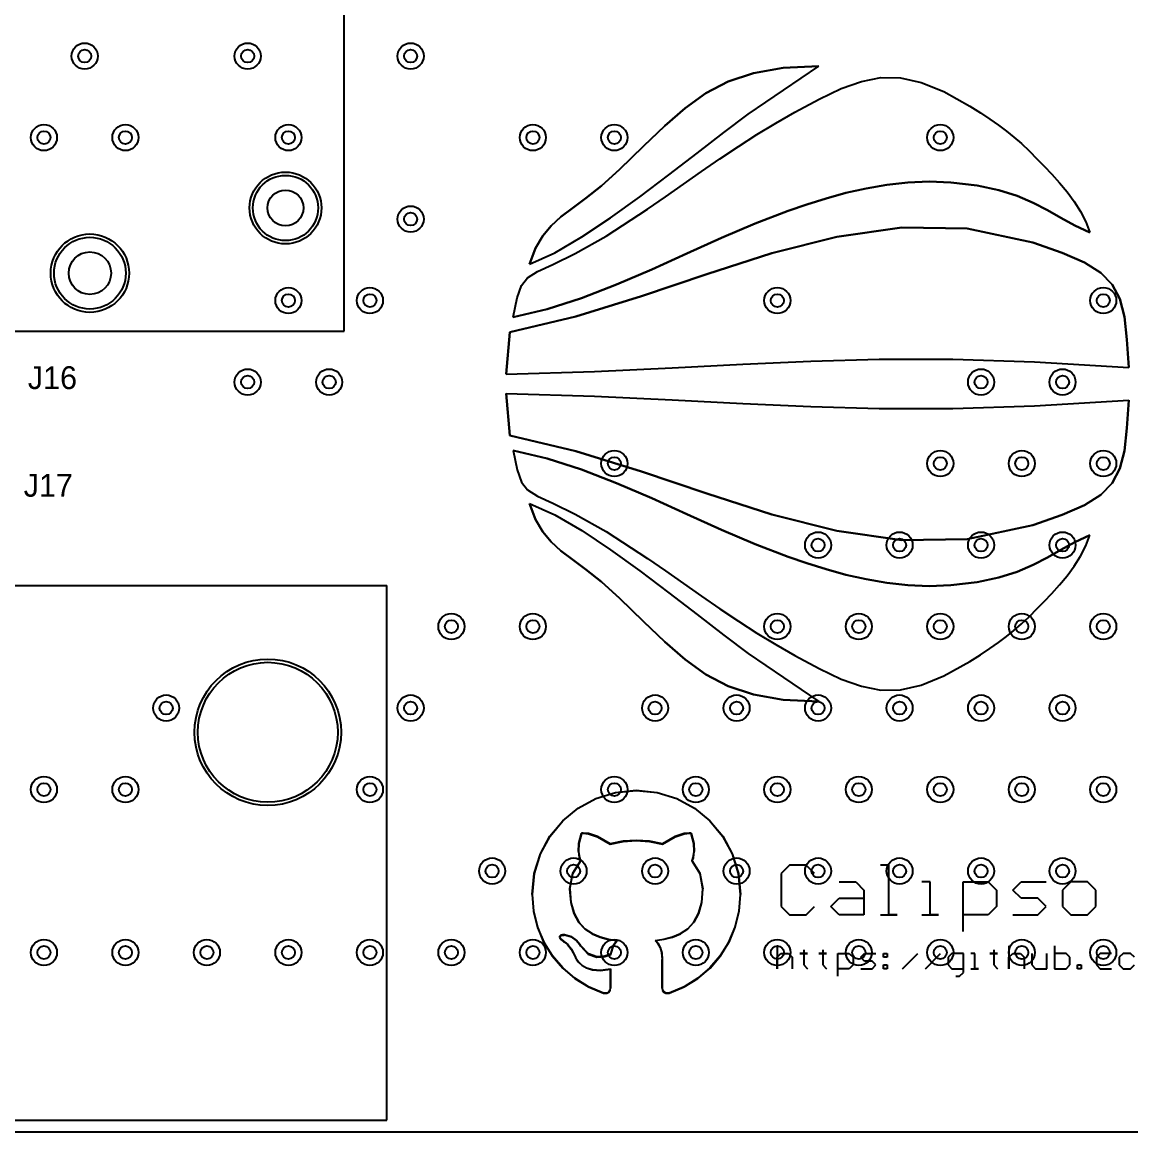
# Model space of a CAD drawing. Header units: millimetres. Extents: x 52 to 245, y 27 to 183.
# Drawn here: x 166.83 to 200.84, y 27 to 61.04 of the extents above; entities that cross this region are included whole.
import ezdxf

# ---------------------------------------------------------------- set-up
doc = ezdxf.new("R2010")
doc.units = ezdxf.units.MM
for name, color, linetype in [('BottomSolder', 6, 'Continuous'), ('Mechanical15', 56, 'Continuous'), ('MultiLayer', 9, 'Continuous'), ('PadHoleLayer', 156, 'Continuous'), ('TopOverlay', 2, 'Continuous'), ('TopSolder', 216, 'Continuous'), ('ViaHoleLayer', 16, 'Continuous')]:
    doc.layers.add(name, color=color, linetype=linetype)

msp = doc.modelspace()

# ---------------------------------------------------------------- linework, layer by layer
at = {"layer": 'BottomSolder'}
for centre, radius in [((174.91, 55.34), 1.102), ((168.91, 53.34), 1.202), ((174.368, 39.257), 2.247)]:
    msp.add_circle(centre, radius, dxfattribs=at)
at = {"layer": 'Mechanical15'}
msp.add_line((52.5, 27), (244.983, 27), dxfattribs=at)
at = {"layer": 'MultiLayer'}
for centre, radius in [((168.75, 60), 0.4), ((173.75, 60), 0.4), ((178.75, 60), 0.4), ((167.5, 57.5), 0.4), ((170, 57.5), 0.4), ((175, 57.5), 0.4), ((182.5, 57.5), 0.4), ((185, 57.5), 0.4), ((195, 57.5), 0.4), ((174.91, 55.34), 1), ((178.75, 55), 0.4), ((168.91, 53.34), 1.1), ((175, 52.5), 0.4), ((177.5, 52.5), 0.4), ((190, 52.5), 0.4), ((200, 52.5), 0.4), ((173.75, 50), 0.4), ((176.25, 50), 0.4), ((196.25, 50), 0.4), ((198.75, 50), 0.4), ((185, 47.5), 0.4), ((195, 47.5), 0.4), ((197.5, 47.5), 0.4), ((200, 47.5), 0.4), ((191.25, 45), 0.4), ((193.75, 45), 0.4), ((196.25, 45), 0.4), ((198.75, 45), 0.4), ((180, 42.5), 0.4), ((182.5, 42.5), 0.4), ((190, 42.5), 0.4), ((192.5, 42.5), 0.4), ((195, 42.5), 0.4), ((197.5, 42.5), 0.4), ((200, 42.5), 0.4), ((174.368, 39.257), 2.145), ((171.25, 40), 0.4), ((178.75, 40), 0.4), ((186.25, 40), 0.4), ((188.75, 40), 0.4), ((191.25, 40), 0.4), ((193.75, 40), 0.4), ((196.25, 40), 0.4), ((198.75, 40), 0.4), ((167.5, 37.5), 0.4), ((170, 37.5), 0.4), ((177.5, 37.5), 0.4), ((185, 37.5), 0.4), ((187.5, 37.5), 0.4), ((190, 37.5), 0.4), ((192.5, 37.5), 0.4), ((195, 37.5), 0.4), ((197.5, 37.5), 0.4), ((200, 37.5), 0.4), ((181.25, 35), 0.4), ((183.75, 35), 0.4), ((186.25, 35), 0.4), ((188.75, 35), 0.4), ((191.25, 35), 0.4), ((193.75, 35), 0.4), ((196.25, 35), 0.4), ((198.75, 35), 0.4), ((167.5, 32.5), 0.4), ((170, 32.5), 0.4), ((172.5, 32.5), 0.4), ((175, 32.5), 0.4), ((177.5, 32.5), 0.4), ((180, 32.5), 0.4), ((182.5, 32.5), 0.4), ((185, 32.5), 0.4), ((187.5, 32.5), 0.4), ((190, 32.5), 0.4), ((192.5, 32.5), 0.4), ((195, 32.5), 0.4), ((197.5, 32.5), 0.4), ((200, 32.5), 0.4)]:
    msp.add_circle(centre, radius, dxfattribs=at)
at = {"layer": 'PadHoleLayer'}
for centre, radius in [((174.91, 55.34), 0.55), ((168.91, 53.34), 0.65), ((174.368, 39.257), 2.145)]:
    msp.add_circle(centre, radius, dxfattribs=at)
at = {"layer": 'TopOverlay'}
for p, q in [((176.71, 51.562), (176.71, 68.961)), ((189.101, 58.215), (191.272, 59.695)), ((189.101, 58.215), (191.272, 59.695)), ((189.265, 59.48), (190.179, 59.64)), ((190.179, 59.64), (189.265, 59.48)), ((190.179, 59.64), (191.272, 59.695)), ((191.272, 59.695), (190.179, 59.64)), ((188.489, 59.219), (189.265, 59.48)), ((189.265, 59.48), (188.489, 59.219)), ((192.577, 59.224), (193.174, 59.34)), ((192.577, 59.224), (193.174, 59.34)), ((193.174, 59.34), (193.776, 59.334)), ((193.174, 59.34), (193.776, 59.334)), ((193.776, 59.334), (194.413, 59.194)), ((193.776, 59.334), (194.413, 59.194)), ((187.806, 58.86), (188.489, 59.219)), ((188.489, 59.219), (187.806, 58.86)), ((191.288, 58.681), (191.958, 59.001)), ((191.288, 58.681), (191.958, 59.001)), ((191.958, 59.001), (192.577, 59.224)), ((191.958, 59.001), (192.577, 59.224)), ((194.413, 59.194), (195.113, 58.908)), ((194.413, 59.194), (195.113, 58.908)), ((195.113, 58.908), (195.905, 58.463)), ((195.113, 58.908), (195.905, 58.463)), ((187.174, 58.406), (187.806, 58.86)), ((187.806, 58.86), (187.174, 58.406)), ((190.538, 58.278), (191.288, 58.681)), ((190.538, 58.278), (191.288, 58.681)), ((186.551, 57.862), (187.174, 58.406)), ((187.174, 58.406), (186.551, 57.862)), ((188.357, 57.657), (189.101, 58.215)), ((188.357, 57.657), (189.101, 58.215)), ((189.952, 57.943), (190.538, 58.278)), ((189.952, 57.943), (190.538, 58.278)), ((195.905, 58.463), (196.233, 58.256)), ((195.905, 58.463), (196.233, 58.256)), ((196.233, 58.256), (196.523, 58.065)), ((196.233, 58.256), (196.523, 58.065)), ((189.374, 57.59), (189.952, 57.943)), ((189.374, 57.59), (189.952, 57.943)), ((196.523, 58.065), (196.785, 57.882)), ((196.523, 58.065), (196.785, 57.882)), ((196.785, 57.882), (197.027, 57.701)), ((196.785, 57.882), (197.027, 57.701)), ((185.893, 57.232), (186.551, 57.862)), ((186.551, 57.862), (185.893, 57.232)), ((187.54, 57.026), (188.357, 57.657)), ((187.54, 57.026), (188.357, 57.657)), ((188.804, 57.223), (189.374, 57.59)), ((188.804, 57.223), (189.374, 57.59)), ((197.027, 57.701), (197.258, 57.513)), ((197.027, 57.701), (197.258, 57.513)), ((185.158, 56.518), (185.893, 57.232)), ((185.893, 57.232), (185.158, 56.518)), ((188.239, 56.845), (188.804, 57.223)), ((188.239, 56.845), (188.804, 57.223)), ((197.258, 57.513), (197.487, 57.313)), ((197.258, 57.513), (197.487, 57.313)), ((197.487, 57.313), (197.722, 57.091)), ((197.487, 57.313), (197.722, 57.091)), ((186.674, 56.356), (187.54, 57.026)), ((186.674, 56.356), (187.54, 57.026)), ((187.678, 56.461), (188.239, 56.845)), ((187.678, 56.461), (188.239, 56.845)), ((197.722, 57.091), (197.973, 56.841)), ((197.722, 57.091), (197.973, 56.841)), ((184.607, 56.023), (185.158, 56.518)), ((185.158, 56.518), (184.607, 56.023)), ((197.973, 56.841), (198.189, 56.62)), ((197.973, 56.841), (198.189, 56.62)), ((198.189, 56.62), (198.42, 56.378)), ((198.189, 56.62), (198.42, 56.378)), ((185.781, 55.68), (186.674, 56.356)), ((185.781, 55.68), (186.674, 56.356)), ((187.122, 56.073), (187.678, 56.461)), ((187.122, 56.073), (187.678, 56.461)), ((198.42, 56.378), (198.656, 56.115)), ((198.42, 56.378), (198.656, 56.115)), ((184.128, 55.642), (184.607, 56.023)), ((184.607, 56.023), (184.128, 55.642)), ((186.567, 55.685), (187.122, 56.073)), ((186.567, 55.685), (187.122, 56.073)), ((192.102, 55.8), (192.722, 55.94)), ((192.722, 55.94), (192.102, 55.8)), ((192.722, 55.94), (193.355, 56.049)), ((193.355, 56.049), (192.722, 55.94)), ((193.355, 56.049), (194, 56.121)), ((194, 56.121), (193.355, 56.049)), ((194, 56.121), (194.657, 56.148)), ((194.657, 56.148), (194, 56.121)), ((194.657, 56.148), (195.323, 56.126)), ((195.323, 56.126), (194.657, 56.148)), ((195.323, 56.126), (196.127, 56.032)), ((196.127, 56.032), (195.323, 56.126)), ((196.127, 56.032), (196.797, 55.89)), ((196.797, 55.89), (196.127, 56.032)), ((196.797, 55.89), (197.36, 55.71)), ((197.36, 55.71), (196.797, 55.89)), ((198.656, 56.115), (198.888, 55.835)), ((198.656, 56.115), (198.888, 55.835)), ((198.888, 55.835), (199.107, 55.54)), ((198.888, 55.835), (199.107, 55.54)), ((183.715, 55.335), (184.128, 55.642)), ((184.128, 55.642), (183.715, 55.335)), ((184.884, 55.033), (185.781, 55.68)), ((184.884, 55.033), (185.781, 55.68)), ((186.014, 55.301), (186.567, 55.685)), ((186.014, 55.301), (186.567, 55.685)), ((190.905, 55.451), (191.496, 55.634)), ((191.496, 55.634), (190.905, 55.451)), ((191.496, 55.634), (192.102, 55.8)), ((192.102, 55.8), (191.496, 55.634)), ((197.36, 55.71), (197.847, 55.501)), ((197.847, 55.501), (197.36, 55.71)), ((197.847, 55.501), (198.284, 55.273)), ((198.284, 55.273), (197.847, 55.501)), ((199.107, 55.54), (199.302, 55.232)), ((199.107, 55.54), (199.302, 55.232)), ((183.361, 55.066), (183.715, 55.335)), ((183.715, 55.335), (183.361, 55.066)), ((184.746, 54.478), (186.014, 55.301)), ((184.746, 54.478), (186.014, 55.301)), ((189.324, 54.868), (190.33, 55.255)), ((190.33, 55.255), (189.324, 54.868)), ((190.33, 55.255), (190.905, 55.451)), ((190.905, 55.451), (190.33, 55.255)), ((198.284, 55.273), (198.7, 55.038)), ((198.7, 55.038), (198.284, 55.273)), ((199.302, 55.232), (199.465, 54.913)), ((199.302, 55.232), (199.465, 54.913)), ((183.059, 54.797), (183.361, 55.066)), ((183.361, 55.066), (183.059, 54.797)), ((184.006, 54.45), (184.884, 55.033)), ((184.006, 54.45), (184.884, 55.033)), ((188.286, 54.422), (189.324, 54.868)), ((189.324, 54.868), (188.286, 54.422)), ((198.7, 55.038), (199.124, 54.806)), ((199.124, 54.806), (198.7, 55.038)), ((199.124, 54.806), (199.585, 54.585)), ((199.585, 54.585), (199.124, 54.806)), ((199.465, 54.913), (199.585, 54.585)), ((199.465, 54.913), (199.585, 54.585)), ((182.584, 54.108), (182.802, 54.49)), ((182.802, 54.49), (182.584, 54.108)), ((182.802, 54.49), (183.059, 54.797)), ((183.059, 54.797), (182.802, 54.49)), ((183.795, 53.941), (184.746, 54.478)), ((183.795, 53.941), (184.746, 54.478)), ((191.822, 54.455), (193.818, 54.738)), ((193.818, 54.738), (191.822, 54.455)), ((193.818, 54.738), (195.821, 54.709)), ((195.821, 54.709), (193.818, 54.738)), ((195.821, 54.709), (197.835, 54.278)), ((197.835, 54.278), (195.821, 54.709)), ((183.17, 53.965), (184.006, 54.45)), ((183.17, 53.965), (184.006, 54.45)), ((187.224, 53.943), (188.286, 54.422)), ((188.286, 54.422), (187.224, 53.943)), ((189.828, 53.95), (191.822, 54.455)), ((191.822, 54.455), (189.828, 53.95)), ((197.835, 54.278), (198.734, 53.963)), ((198.734, 53.963), (197.835, 54.278)), ((182.398, 53.612), (182.584, 54.108)), ((182.584, 54.108), (182.398, 53.612)), ((182.398, 53.612), (183.17, 53.965)), ((182.398, 53.612), (183.17, 53.965)), ((183.111, 53.606), (183.795, 53.941)), ((183.111, 53.606), (183.795, 53.941)), ((186.148, 53.457), (187.224, 53.943)), ((187.224, 53.943), (186.148, 53.457)), ((187.833, 53.314), (189.828, 53.95)), ((189.828, 53.95), (187.833, 53.314)), ((198.734, 53.963), (199.42, 53.664)), ((199.42, 53.664), (198.734, 53.963)), ((182.643, 53.387), (183.111, 53.606)), ((182.643, 53.387), (183.111, 53.606)), ((185.068, 52.992), (186.148, 53.457)), ((186.148, 53.457), (185.068, 52.992)), ((199.42, 53.664), (199.923, 53.35)), ((199.923, 53.35), (199.42, 53.664)), ((182.147, 52.963), (182.338, 53.201)), ((182.147, 52.963), (182.338, 53.201)), ((182.338, 53.201), (182.643, 53.387)), ((182.338, 53.201), (182.643, 53.387)), ((185.831, 52.638), (187.833, 53.314)), ((187.833, 53.314), (185.831, 52.638)), ((199.923, 53.35), (200.275, 52.988)), ((200.275, 52.988), (199.923, 53.35)), ((182.017, 52.588), (182.147, 52.963)), ((182.017, 52.588), (182.147, 52.963)), ((183.994, 52.575), (185.068, 52.992)), ((185.068, 52.992), (183.994, 52.575)), ((200.275, 52.988), (200.505, 52.548)), ((200.505, 52.548), (200.275, 52.988)), ((181.898, 51.991), (182.017, 52.588)), ((181.898, 51.991), (182.017, 52.588)), ((182.934, 52.232), (183.994, 52.575)), ((183.994, 52.575), (182.934, 52.232)), ((183.819, 52.011), (185.831, 52.638)), ((185.831, 52.638), (183.819, 52.011)), ((200.505, 52.548), (200.646, 51.998)), ((200.646, 51.998), (200.505, 52.548)), ((181.898, 51.991), (182.934, 52.232)), ((182.934, 52.232), (181.898, 51.991)), ((181.792, 51.526), (183.819, 52.011)), ((183.819, 52.011), (181.792, 51.526)), ((200.646, 51.998), (200.727, 51.307)), ((200.727, 51.307), (200.646, 51.998)), ((161.11, 51.562), (176.71, 51.562)), ((181.679, 50.241), (181.792, 51.526)), ((181.792, 51.526), (181.679, 50.241)), ((200.727, 51.307), (200.781, 50.442)), ((200.781, 50.442), (200.727, 51.307)), ((184.388, 50.325), (186.77, 50.434)), ((184.388, 50.325), (186.77, 50.434)), ((186.77, 50.434), (188.943, 50.547)), ((186.77, 50.434), (188.943, 50.547)), ((188.943, 50.547), (191.023, 50.644)), ((188.943, 50.547), (191.023, 50.644)), ((191.023, 50.644), (193.129, 50.702)), ((191.023, 50.644), (193.129, 50.702)), ((193.129, 50.702), (195.379, 50.703)), ((193.129, 50.702), (195.379, 50.703)), ((195.379, 50.703), (197.891, 50.623)), ((195.379, 50.703), (197.891, 50.623)), ((197.891, 50.623), (200.781, 50.442)), ((197.891, 50.623), (200.781, 50.442)), ((181.679, 50.241), (184.388, 50.325)), ((181.679, 50.241), (184.388, 50.325)), ((181.679, 49.65), (181.792, 48.365)), ((181.679, 49.65), (184.388, 49.566)), ((181.792, 48.365), (181.679, 49.65)), ((181.679, 49.65), (184.388, 49.566)), ((184.388, 49.566), (186.77, 49.457)), ((184.388, 49.566), (186.77, 49.457)), ((186.77, 49.457), (188.943, 49.344)), ((186.77, 49.457), (188.943, 49.344)), ((197.891, 49.268), (200.781, 49.449)), ((197.891, 49.268), (200.781, 49.449)), ((200.727, 48.584), (200.781, 49.449)), ((200.781, 49.449), (200.727, 48.584)), ((188.943, 49.344), (191.023, 49.247)), ((188.943, 49.344), (191.023, 49.247)), ((191.023, 49.247), (193.129, 49.189)), ((191.023, 49.247), (193.129, 49.189)), ((193.129, 49.189), (195.379, 49.189)), ((193.129, 49.189), (195.379, 49.189)), ((195.379, 49.189), (197.891, 49.268)), ((195.379, 49.189), (197.891, 49.268)), ((181.792, 48.365), (183.819, 47.88)), ((183.819, 47.88), (181.792, 48.365)), ((200.646, 47.893), (200.727, 48.584)), ((200.727, 48.584), (200.646, 47.893)), ((181.898, 47.9), (182.934, 47.659)), ((181.898, 47.9), (182.017, 47.303)), ((182.934, 47.659), (181.898, 47.9)), ((181.898, 47.9), (182.017, 47.303)), ((182.934, 47.659), (183.994, 47.316)), ((183.994, 47.316), (182.934, 47.659)), ((183.819, 47.88), (185.831, 47.253)), ((185.831, 47.253), (183.819, 47.88)), ((200.505, 47.343), (200.646, 47.893)), ((200.646, 47.893), (200.505, 47.343)), ((183.994, 47.316), (185.068, 46.899)), ((185.068, 46.899), (183.994, 47.316)), ((200.275, 46.903), (200.505, 47.343)), ((200.505, 47.343), (200.275, 46.903)), ((182.017, 47.303), (182.147, 46.928)), ((182.017, 47.303), (182.147, 46.928)), ((185.831, 47.253), (187.833, 46.577)), ((187.833, 46.577), (185.831, 47.253)), ((182.147, 46.928), (182.338, 46.69)), ((182.147, 46.928), (182.338, 46.69)), ((182.338, 46.69), (182.643, 46.504)), ((182.338, 46.69), (182.643, 46.504)), ((185.068, 46.899), (186.148, 46.434)), ((186.148, 46.434), (185.068, 46.899)), ((199.923, 46.542), (200.275, 46.903)), ((200.275, 46.903), (199.923, 46.542)), ((182.643, 46.504), (183.111, 46.285)), ((182.643, 46.504), (183.111, 46.285)), ((186.148, 46.434), (187.224, 45.948)), ((187.224, 45.948), (186.148, 46.434)), ((187.833, 46.577), (189.828, 45.941)), ((189.828, 45.941), (187.833, 46.577)), ((199.42, 46.227), (199.923, 46.542)), ((199.923, 46.542), (199.42, 46.227)), ((182.398, 46.279), (182.584, 45.783)), ((182.398, 46.279), (183.17, 45.926)), ((182.584, 45.783), (182.398, 46.279)), ((182.398, 46.279), (183.17, 45.926)), ((183.111, 46.285), (183.795, 45.95)), ((183.111, 46.285), (183.795, 45.95)), ((198.734, 45.928), (199.42, 46.227)), ((199.42, 46.227), (198.734, 45.928)), ((182.584, 45.783), (182.802, 45.401)), ((182.802, 45.401), (182.584, 45.783)), ((183.17, 45.926), (184.006, 45.441)), ((183.17, 45.926), (184.006, 45.441)), ((183.795, 45.95), (184.746, 45.413)), ((183.795, 45.95), (184.746, 45.413)), ((187.224, 45.948), (188.286, 45.469)), ((188.286, 45.469), (187.224, 45.948)), ((189.828, 45.941), (191.822, 45.436)), ((191.822, 45.436), (189.828, 45.941)), ((195.821, 45.182), (197.835, 45.613)), ((197.835, 45.613), (195.821, 45.182)), ((197.835, 45.613), (198.734, 45.928)), ((198.734, 45.928), (197.835, 45.613)), ((182.802, 45.401), (183.059, 45.094)), ((183.059, 45.094), (182.802, 45.401)), ((184.006, 45.441), (184.884, 44.858)), ((184.006, 45.441), (184.884, 44.858)), ((184.746, 45.413), (186.014, 44.59)), ((184.746, 45.413), (186.014, 44.59)), ((188.286, 45.469), (189.324, 45.023)), ((189.324, 45.023), (188.286, 45.469)), ((191.822, 45.436), (193.818, 45.153)), ((193.818, 45.153), (191.822, 45.436)), ((199.124, 45.086), (199.585, 45.306)), ((199.585, 45.306), (199.124, 45.086)), ((199.465, 44.978), (199.585, 45.306)), ((199.465, 44.978), (199.585, 45.306)), ((183.059, 45.094), (183.361, 44.825)), ((183.361, 44.825), (183.059, 45.094)), ((189.324, 45.023), (190.33, 44.636)), ((190.33, 44.636), (189.324, 45.023)), ((193.818, 45.153), (195.821, 45.182)), ((195.821, 45.182), (193.818, 45.153)), ((198.7, 44.853), (199.124, 45.086)), ((199.124, 45.086), (198.7, 44.853)), ((199.302, 44.659), (199.465, 44.978)), ((199.302, 44.659), (199.465, 44.978)), ((183.361, 44.825), (183.715, 44.556)), ((183.715, 44.556), (183.361, 44.825)), ((184.884, 44.858), (185.781, 44.211)), ((184.884, 44.858), (185.781, 44.211)), ((190.33, 44.636), (190.905, 44.44)), ((190.905, 44.44), (190.33, 44.636)), ((197.847, 44.39), (198.284, 44.618)), ((198.284, 44.618), (197.847, 44.39)), ((198.284, 44.618), (198.7, 44.853)), ((198.7, 44.853), (198.284, 44.618)), ((199.107, 44.351), (199.302, 44.659)), ((199.107, 44.351), (199.302, 44.659)), ((183.715, 44.556), (184.128, 44.249)), ((184.128, 44.249), (183.715, 44.556)), ((186.014, 44.59), (186.567, 44.206)), ((186.014, 44.59), (186.567, 44.206)), ((190.905, 44.44), (191.496, 44.257)), ((191.496, 44.257), (190.905, 44.44)), ((191.496, 44.257), (192.102, 44.091)), ((192.102, 44.091), (191.496, 44.257)), ((197.36, 44.181), (197.847, 44.39)), ((197.847, 44.39), (197.36, 44.181)), ((198.888, 44.056), (199.107, 44.351)), ((198.888, 44.056), (199.107, 44.351)), ((184.128, 44.249), (184.607, 43.868)), ((184.607, 43.868), (184.128, 44.249)), ((185.781, 44.211), (186.674, 43.535)), ((185.781, 44.211), (186.674, 43.535)), ((186.567, 44.206), (187.122, 43.818)), ((186.567, 44.206), (187.122, 43.818)), ((192.102, 44.091), (192.722, 43.951)), ((192.722, 43.951), (192.102, 44.091)), ((192.722, 43.951), (193.355, 43.842)), ((193.355, 43.842), (192.722, 43.951)), ((196.127, 43.859), (196.797, 44.001)), ((196.797, 44.001), (196.127, 43.859)), ((196.797, 44.001), (197.36, 44.181)), ((197.36, 44.181), (196.797, 44.001)), ((198.656, 43.776), (198.888, 44.056)), ((198.656, 43.776), (198.888, 44.056)), ((95.818, 43.757), (174.368, 43.757)), ((174.368, 43.757), (178.018, 43.757)), ((178.018, 39.257), (178.018, 43.757)), ((184.607, 43.868), (185.158, 43.373)), ((185.158, 43.373), (184.607, 43.868)), ((187.122, 43.818), (187.678, 43.43)), ((187.122, 43.818), (187.678, 43.43)), ((193.355, 43.842), (194, 43.77)), ((194, 43.77), (193.355, 43.842)), ((194, 43.77), (194.657, 43.743)), ((194.657, 43.743), (194, 43.77)), ((194.657, 43.743), (195.323, 43.765)), ((195.323, 43.765), (194.657, 43.743)), ((195.323, 43.765), (196.127, 43.859)), ((196.127, 43.859), (195.323, 43.765)), ((198.42, 43.513), (198.656, 43.776)), ((198.42, 43.513), (198.656, 43.776)), ((185.158, 43.373), (185.893, 42.659)), ((185.893, 42.659), (185.158, 43.373)), ((186.674, 43.535), (187.54, 42.865)), ((186.674, 43.535), (187.54, 42.865)), ((187.678, 43.43), (188.239, 43.046)), ((187.678, 43.43), (188.239, 43.046)), ((197.973, 43.05), (198.189, 43.271)), ((197.973, 43.05), (198.189, 43.271)), ((198.189, 43.271), (198.42, 43.513)), ((198.189, 43.271), (198.42, 43.513)), ((188.239, 43.046), (188.804, 42.668)), ((188.239, 43.046), (188.804, 42.668)), ((197.722, 42.8), (197.973, 43.05)), ((197.722, 42.8), (197.973, 43.05)), ((185.893, 42.659), (186.551, 42.029)), ((186.551, 42.029), (185.893, 42.659)), ((187.54, 42.865), (188.357, 42.234)), ((187.54, 42.865), (188.357, 42.234)), ((188.804, 42.668), (189.374, 42.301)), ((188.804, 42.668), (189.374, 42.301)), ((197.258, 42.378), (197.487, 42.578)), ((197.258, 42.378), (197.487, 42.578)), ((197.487, 42.578), (197.722, 42.8)), ((197.487, 42.578), (197.722, 42.8)), ((188.357, 42.234), (189.101, 41.677)), ((188.357, 42.234), (189.101, 41.677)), ((189.374, 42.301), (189.952, 41.948)), ((189.374, 42.301), (189.952, 41.948)), ((197.027, 42.19), (197.258, 42.378)), ((197.027, 42.19), (197.258, 42.378)), ((186.551, 42.029), (187.174, 41.485)), ((187.174, 41.485), (186.551, 42.029)), ((189.952, 41.948), (190.538, 41.613)), ((189.952, 41.948), (190.538, 41.613)), ((196.523, 41.826), (196.785, 42.009)), ((196.523, 41.826), (196.785, 42.009)), ((196.785, 42.009), (197.027, 42.19)), ((196.785, 42.009), (197.027, 42.19)), ((189.101, 41.677), (191.272, 40.196)), ((189.101, 41.677), (191.272, 40.196)), ((190.538, 41.613), (191.288, 41.21)), ((190.538, 41.613), (191.288, 41.21)), ((195.905, 41.428), (196.233, 41.635)), ((195.905, 41.428), (196.233, 41.635)), ((196.233, 41.635), (196.523, 41.826)), ((196.233, 41.635), (196.523, 41.826)), ((187.174, 41.485), (187.806, 41.031)), ((187.806, 41.031), (187.174, 41.485)), ((191.288, 41.21), (191.958, 40.89)), ((191.288, 41.21), (191.958, 40.89)), ((195.113, 40.983), (195.905, 41.428)), ((195.113, 40.983), (195.905, 41.428)), ((187.806, 41.031), (188.489, 40.672)), ((188.489, 40.672), (187.806, 41.031)), ((191.958, 40.89), (192.577, 40.667)), ((191.958, 40.89), (192.577, 40.667)), ((194.413, 40.697), (195.113, 40.983)), ((194.413, 40.697), (195.113, 40.983)), ((188.489, 40.672), (189.265, 40.411)), ((189.265, 40.411), (188.489, 40.672)), ((192.577, 40.667), (193.174, 40.551)), ((192.577, 40.667), (193.174, 40.551)), ((193.174, 40.551), (193.776, 40.557)), ((193.174, 40.551), (193.776, 40.557)), ((193.776, 40.557), (194.413, 40.697)), ((193.776, 40.557), (194.413, 40.697)), ((189.265, 40.411), (190.179, 40.251)), ((190.179, 40.251), (189.265, 40.411)), ((190.179, 40.251), (191.272, 40.196)), ((191.272, 40.196), (190.179, 40.251)), ((178.018, 27.357), (178.018, 39.257)), ((185.03, 37.413), (185.674, 37.478)), ((185.031, 37.406), (185.674, 37.471)), ((185.674, 37.478), (186.318, 37.413)), ((185.674, 37.471), (186.317, 37.406)), ((183.887, 36.932), (184.43, 37.227)), ((183.891, 36.926), (184.433, 37.221)), ((184.43, 37.227), (185.03, 37.413)), ((184.433, 37.221), (185.031, 37.406)), ((186.317, 37.406), (186.915, 37.221)), ((186.318, 37.413), (186.918, 37.227)), ((186.915, 37.221), (187.457, 36.926)), ((186.918, 37.227), (187.461, 36.932)), ((183.415, 36.542), (183.887, 36.932)), ((183.419, 36.537), (183.891, 36.926)), ((187.457, 36.926), (187.929, 36.537)), ((187.461, 36.932), (187.934, 36.542)), ((183.024, 36.069), (183.415, 36.542)), ((183.03, 36.065), (183.419, 36.537)), ((187.929, 36.537), (188.318, 36.065)), ((187.934, 36.542), (188.324, 36.069)), ((183.989, 36.154), (183.906, 35.848)), ((183.912, 35.846), (183.995, 36.153)), ((183.994, 36.159), (183.989, 36.154)), ((183.989, 36.154), (183.989, 36.154)), ((184.045, 36.166), (183.994, 36.159)), ((183.994, 36.159), (183.994, 36.159)), ((183.994, 36.159), (183.994, 36.159)), ((183.994, 36.159), (183.994, 36.159)), ((183.994, 36.159), (183.994, 36.159)), ((183.994, 36.159), (183.994, 36.159)), ((183.994, 36.159), (183.994, 36.159)), ((183.994, 36.159), (183.994, 36.159)), ((183.995, 36.153), (184.046, 36.16)), ((184.046, 36.166), (184.045, 36.166)), ((184.045, 36.166), (184.045, 36.166)), ((184.047, 36.166), (184.046, 36.166)), ((184.046, 36.166), (184.046, 36.166)), ((184.046, 36.166), (184.046, 36.166)), ((184.046, 36.166), (184.046, 36.166)), ((184.046, 36.166), (184.047, 36.166)), ((184.047, 36.166), (184.046, 36.166)), ((184.046, 36.166), (184.046, 36.166)), ((184.046, 36.166), (184.046, 36.166)), ((184.046, 36.166), (184.046, 36.166)), ((184.046, 36.16), (184.206, 36.144)), ((184.206, 36.151), (184.047, 36.166)), ((184.047, 36.166), (184.047, 36.166)), ((184.047, 36.166), (184.047, 36.166)), ((184.047, 36.166), (184.047, 36.166)), ((184.047, 36.166), (184.047, 36.166)), ((184.047, 36.166), (184.047, 36.166)), ((184.208, 36.15), (184.206, 36.151)), ((184.206, 36.151), (184.206, 36.151)), ((184.206, 36.144), (184.479, 36.051)), ((184.481, 36.057), (184.208, 36.15)), ((184.208, 36.15), (184.208, 36.15)), ((187.14, 36.15), (186.867, 36.057)), ((186.869, 36.051), (187.142, 36.144)), ((187.141, 36.151), (187.14, 36.15)), ((187.14, 36.15), (187.14, 36.15)), ((187.3, 36.166), (187.141, 36.151)), ((187.141, 36.151), (187.141, 36.151)), ((187.141, 36.151), (187.141, 36.151)), ((187.141, 36.151), (187.141, 36.151)), ((187.141, 36.151), (187.141, 36.151)), ((187.141, 36.151), (187.141, 36.151)), ((187.141, 36.151), (187.141, 36.151)), ((187.141, 36.151), (187.141, 36.151)), ((187.141, 36.151), (187.141, 36.151)), ((187.141, 36.151), (187.141, 36.151)), ((187.141, 36.151), (187.141, 36.151)), ((187.141, 36.151), (187.141, 36.151)), ((187.141, 36.151), (187.141, 36.151)), ((187.141, 36.151), (187.141, 36.151)), ((187.141, 36.151), (187.141, 36.151)), ((187.142, 36.144), (187.301, 36.16)), ((187.301, 36.166), (187.3, 36.166)), ((187.3, 36.166), (187.3, 36.166)), ((187.3, 36.166), (187.3, 36.166)), ((187.3, 36.166), (187.3, 36.166)), ((187.3, 36.166), (187.3, 36.166)), ((187.3, 36.166), (187.3, 36.166)), ((187.3, 36.166), (187.3, 36.166)), ((187.3, 36.166), (187.3, 36.166)), ((187.3, 36.166), (187.3, 36.166)), ((187.3, 36.166), (187.3, 36.166)), ((187.3, 36.166), (187.3, 36.166)), ((187.3, 36.166), (187.3, 36.166)), ((187.3, 36.166), (187.3, 36.166)), ((187.3, 36.166), (187.301, 36.166)), ((187.301, 36.166), (187.3, 36.166)), ((187.3, 36.166), (187.3, 36.166)), ((187.3, 36.166), (187.3, 36.166)), ((187.3, 36.166), (187.3, 36.166)), ((187.3, 36.166), (187.3, 36.166)), ((187.3, 36.166), (187.3, 36.166)), ((187.3, 36.166), (187.3, 36.166)), ((187.3, 36.166), (187.3, 36.166)), ((187.3, 36.166), (187.3, 36.166)), ((187.3, 36.166), (187.3, 36.166)), ((187.302, 36.166), (187.301, 36.166)), ((187.301, 36.166), (187.302, 36.166)), ((187.302, 36.166), (187.301, 36.166)), ((187.301, 36.166), (187.301, 36.166)), ((187.301, 36.166), (187.301, 36.166)), ((187.301, 36.16), (187.352, 36.153)), ((187.353, 36.159), (187.302, 36.166)), ((187.302, 36.166), (187.302, 36.166)), ((187.302, 36.166), (187.302, 36.166)), ((187.302, 36.166), (187.302, 36.166)), ((187.302, 36.166), (187.302, 36.166)), ((187.302, 36.166), (187.302, 36.166)), ((187.302, 36.166), (187.302, 36.166)), ((187.352, 36.153), (187.435, 35.846)), ((187.359, 36.154), (187.353, 36.159)), ((187.353, 36.159), (187.353, 36.159)), ((187.353, 36.159), (187.353, 36.159)), ((187.442, 35.848), (187.359, 36.154)), ((187.359, 36.154), (187.359, 36.154)), ((187.359, 36.154), (187.359, 36.154)), ((187.359, 36.154), (187.359, 36.154)), ((187.359, 36.154), (187.359, 36.154)), ((187.359, 36.154), (187.359, 36.154)), ((182.73, 35.526), (183.024, 36.069)), ((182.736, 35.524), (183.03, 36.065)), ((183.906, 35.846), (183.895, 35.595)), ((183.902, 35.595), (183.912, 35.846)), ((183.906, 35.848), (183.906, 35.846)), ((183.906, 35.846), (183.906, 35.846)), ((184.479, 36.051), (184.874, 35.825)), ((184.482, 36.057), (184.481, 36.057)), ((184.481, 36.057), (184.481, 36.057)), ((184.481, 36.057), (184.481, 36.057)), ((184.875, 35.832), (184.482, 36.057)), ((184.874, 35.825), (185.268, 35.905)), ((185.266, 35.911), (184.875, 35.832)), ((185.267, 35.911), (185.266, 35.911)), ((185.266, 35.911), (185.266, 35.911)), ((185.674, 35.939), (185.267, 35.911)), ((185.267, 35.911), (185.267, 35.911)), ((185.267, 35.911), (185.267, 35.911)), ((185.267, 35.911), (185.267, 35.911)), ((185.267, 35.911), (185.267, 35.911)), ((185.267, 35.911), (185.267, 35.911)), ((185.268, 35.905), (185.674, 35.932)), ((186.081, 35.911), (185.674, 35.939)), ((185.674, 35.939), (185.674, 35.939)), ((185.674, 35.939), (185.674, 35.939)), ((185.674, 35.932), (186.08, 35.905)), ((186.08, 35.905), (186.475, 35.825)), ((186.082, 35.911), (186.081, 35.911)), ((186.081, 35.911), (186.081, 35.911)), ((186.473, 35.832), (186.082, 35.911)), ((186.082, 35.911), (186.082, 35.911)), ((186.866, 36.056), (186.473, 35.832)), ((186.475, 35.825), (186.869, 36.051)), ((186.867, 36.057), (186.866, 36.057)), ((186.866, 36.057), (186.866, 36.057)), ((186.866, 36.057), (186.866, 36.057)), ((186.866, 36.057), (186.866, 36.056)), ((186.866, 36.056), (186.866, 36.056)), ((186.866, 36.057), (186.866, 36.057)), ((186.866, 36.057), (186.866, 36.057)), ((186.866, 36.057), (186.866, 36.057)), ((186.866, 36.057), (186.866, 36.057)), ((186.866, 36.056), (186.866, 36.056)), ((187.435, 35.846), (187.446, 35.595)), ((187.442, 35.846), (187.442, 35.848)), ((187.442, 35.848), (187.442, 35.848)), ((187.442, 35.848), (187.442, 35.848)), ((187.442, 35.848), (187.442, 35.848)), ((187.442, 35.848), (187.442, 35.848)), ((187.442, 35.848), (187.442, 35.848)), ((187.442, 35.848), (187.442, 35.848)), ((187.442, 35.848), (187.442, 35.848)), ((187.442, 35.848), (187.442, 35.848)), ((187.442, 35.848), (187.442, 35.848)), ((187.442, 35.848), (187.442, 35.848)), ((187.452, 35.595), (187.442, 35.846)), ((187.442, 35.846), (187.442, 35.846)), ((187.442, 35.846), (187.442, 35.846)), ((187.442, 35.846), (187.442, 35.846)), ((187.442, 35.846), (187.442, 35.846)), ((187.442, 35.846), (187.442, 35.846)), ((187.442, 35.846), (187.442, 35.846)), ((187.442, 35.846), (187.442, 35.846)), ((187.442, 35.846), (187.442, 35.846)), ((187.442, 35.846), (187.442, 35.846)), ((187.442, 35.846), (187.442, 35.846)), ((187.442, 35.846), (187.442, 35.846)), ((188.318, 36.065), (188.612, 35.524)), ((188.324, 36.069), (188.618, 35.526)), ((182.543, 34.926), (182.73, 35.526)), ((182.55, 34.925), (182.736, 35.524)), ((183.895, 35.595), (183.895, 35.594)), ((183.895, 35.594), (183.895, 35.594)), ((183.895, 35.594), (183.924, 35.41)), ((183.902, 35.595), (183.93, 35.411)), ((183.924, 35.41), (183.924, 35.41)), ((183.924, 35.41), (183.924, 35.41)), ((183.924, 35.41), (183.924, 35.41)), ((183.924, 35.41), (183.924, 35.41)), ((183.924, 35.41), (183.924, 35.41)), ((183.924, 35.41), (183.924, 35.41)), ((183.924, 35.41), (183.924, 35.41)), ((183.924, 35.41), (183.924, 35.409)), ((183.924, 35.41), (183.924, 35.41)), ((183.924, 35.41), (183.924, 35.41)), ((183.924, 35.41), (183.924, 35.41)), ((183.924, 35.409), (183.924, 35.409)), ((183.924, 35.409), (183.957, 35.308)), ((183.93, 35.411), (183.964, 35.307)), ((187.384, 35.307), (187.417, 35.411)), ((187.391, 35.308), (187.424, 35.409)), ((187.417, 35.411), (187.446, 35.595)), ((187.424, 35.41), (187.452, 35.594)), ((187.424, 35.409), (187.424, 35.41)), ((187.424, 35.41), (187.424, 35.41)), ((187.424, 35.409), (187.424, 35.409)), ((187.424, 35.409), (187.424, 35.409)), ((187.424, 35.409), (187.424, 35.409)), ((187.424, 35.409), (187.424, 35.409)), ((187.424, 35.409), (187.424, 35.409)), ((187.452, 35.594), (187.452, 35.595)), ((187.452, 35.595), (187.452, 35.595)), ((187.452, 35.595), (187.452, 35.595)), ((188.612, 35.524), (188.798, 34.925)), ((188.618, 35.526), (188.804, 34.926)), ((183.957, 35.308), (183.717, 34.929)), ((183.723, 34.925), (183.964, 35.307)), ((187.384, 35.307), (187.625, 34.925)), ((187.631, 34.929), (187.391, 35.308)), ((190.373, 35.179), (190.119, 34.925)), ((190.881, 35.179), (190.373, 35.179)), ((191.135, 34.925), (190.881, 35.179)), ((193.42, 35.179), (193.166, 35.179)), ((193.42, 33.655), (193.42, 35.179)), ((182.479, 34.282), (182.543, 34.926)), ((182.485, 34.282), (182.55, 34.925)), ((183.716, 34.926), (183.628, 34.45)), ((183.635, 34.449), (183.723, 34.925)), ((183.717, 34.929), (183.716, 34.926)), ((183.716, 34.926), (183.716, 34.926)), ((187.625, 34.925), (187.713, 34.449)), ((187.631, 34.927), (187.631, 34.929)), ((187.631, 34.929), (187.631, 34.929)), ((187.631, 34.927), (187.631, 34.928)), ((187.631, 34.928), (187.631, 34.928)), ((187.631, 34.928), (187.631, 34.928)), ((187.631, 34.928), (187.631, 34.928)), ((187.631, 34.928), (187.631, 34.928)), ((187.631, 34.928), (187.631, 34.928)), ((187.631, 34.928), (187.631, 34.927)), ((187.632, 34.926), (187.631, 34.927)), ((187.631, 34.927), (187.632, 34.926)), ((187.631, 34.926), (187.631, 34.927)), ((187.632, 34.926), (187.631, 34.926)), ((187.719, 34.45), (187.632, 34.926)), ((187.632, 34.926), (187.632, 34.926)), ((187.632, 34.926), (187.632, 34.926)), ((187.632, 34.926), (187.632, 34.926)), ((188.798, 34.925), (188.863, 34.282)), ((188.804, 34.926), (188.869, 34.282)), ((190.119, 34.925), (190.119, 33.909)), ((183.628, 34.45), (183.628, 34.449)), ((183.628, 34.449), (183.661, 34.032)), ((183.635, 34.449), (183.668, 34.033)), ((187.679, 34.032), (187.713, 34.449)), ((187.686, 34.032), (187.719, 34.448)), ((187.719, 34.449), (187.719, 34.45)), ((187.719, 34.45), (187.719, 34.45)), ((187.719, 34.45), (187.719, 34.45)), ((187.719, 34.45), (187.719, 34.45)), ((187.719, 34.45), (187.719, 34.45)), ((187.719, 34.45), (187.719, 34.45)), ((187.719, 34.45), (187.719, 34.45)), ((187.719, 34.45), (187.719, 34.45)), ((187.719, 34.45), (187.719, 34.45)), ((187.719, 34.45), (187.719, 34.45)), ((187.719, 34.45), (187.719, 34.45)), ((187.719, 34.45), (187.719, 34.45)), ((187.719, 34.448), (187.719, 34.449)), ((187.719, 34.449), (187.719, 34.449)), ((187.719, 34.449), (187.719, 34.449)), ((187.719, 34.449), (187.719, 34.449)), ((191.896, 34.671), (192.404, 34.671)), ((192.404, 34.671), (192.658, 34.417)), ((192.658, 34.417), (192.658, 33.655)), ((194.69, 34.671), (194.436, 34.671)), ((194.69, 33.655), (194.69, 34.671)), ((195.705, 33.147), (195.705, 34.671)), ((195.705, 34.671), (196.467, 34.671)), ((196.467, 34.671), (196.721, 34.417)), ((196.721, 34.417), (196.721, 33.909)), ((197.229, 34.417), (197.483, 34.671)), ((197.483, 34.163), (197.229, 34.417)), ((197.483, 34.671), (198.244, 34.671)), ((199.006, 34.671), (198.752, 34.417)), ((198.752, 34.417), (198.752, 33.909)), ((199.514, 34.671), (199.006, 34.671)), ((199.768, 34.417), (199.514, 34.671)), ((199.768, 33.909), (199.768, 34.417)), ((182.479, 34.282), (182.52, 33.764)), ((182.527, 33.765), (182.485, 34.282)), ((188.863, 34.282), (188.821, 33.765)), ((188.827, 33.764), (188.869, 34.282)), ((191.643, 33.909), (191.896, 34.163)), ((191.896, 34.163), (192.658, 34.163)), ((197.99, 34.163), (197.483, 34.163)), ((198.244, 33.909), (197.99, 34.163)), ((182.52, 33.764), (182.641, 33.272)), ((182.648, 33.274), (182.527, 33.765)), ((183.661, 34.032), (183.662, 34.031)), ((183.662, 34.031), (183.662, 34.031)), ((183.662, 34.031), (183.662, 34.031)), ((183.662, 34.031), (183.756, 33.696)), ((183.668, 34.033), (183.762, 33.697)), ((187.585, 33.696), (187.679, 34.032)), ((187.591, 33.695), (187.685, 34.031)), ((187.685, 34.031), (187.686, 34.032)), ((187.686, 34.032), (187.686, 34.032)), ((187.686, 34.032), (187.686, 34.032)), ((188.821, 33.765), (188.7, 33.275)), ((188.707, 33.273), (188.827, 33.764)), ((190.119, 33.909), (190.373, 33.655)), ((190.881, 33.655), (191.135, 33.909)), ((191.896, 33.655), (191.643, 33.909)), ((196.721, 33.909), (196.467, 33.655)), ((197.99, 33.655), (198.244, 33.909)), ((198.752, 33.909), (199.006, 33.655)), ((199.514, 33.655), (199.768, 33.909)), ((183.756, 33.696), (183.756, 33.696)), ((183.756, 33.696), (183.756, 33.694)), ((183.756, 33.694), (183.756, 33.694)), ((183.756, 33.694), (183.757, 33.694)), ((183.757, 33.694), (183.902, 33.43)), ((183.762, 33.697), (183.908, 33.433)), ((183.902, 33.43), (183.902, 33.43)), ((183.902, 33.43), (183.902, 33.429)), ((183.902, 33.429), (183.903, 33.428)), ((183.903, 33.428), (183.903, 33.428)), ((183.903, 33.428), (183.903, 33.428)), ((183.903, 33.428), (184.092, 33.226)), ((183.908, 33.433), (184.097, 33.231)), ((187.25, 33.23), (187.438, 33.432)), ((187.255, 33.226), (187.443, 33.427)), ((187.438, 33.432), (187.585, 33.696)), ((187.443, 33.427), (187.444, 33.429)), ((187.443, 33.427), (187.443, 33.427)), ((187.444, 33.429), (187.59, 33.693)), ((187.444, 33.429), (187.444, 33.429)), ((187.444, 33.429), (187.444, 33.429)), ((187.59, 33.693), (187.591, 33.695)), ((187.59, 33.693), (187.59, 33.693)), ((187.591, 33.695), (187.591, 33.695)), ((190.373, 33.655), (190.881, 33.655)), ((192.658, 33.655), (191.896, 33.655)), ((193.166, 33.655), (193.674, 33.655)), ((193.674, 33.655), (193.42, 33.655)), ((194.436, 33.655), (194.943, 33.655)), ((194.943, 33.655), (194.69, 33.655)), ((196.467, 33.655), (195.705, 33.655)), ((197.229, 33.655), (197.99, 33.655)), ((199.006, 33.655), (199.514, 33.655)), ((182.641, 33.272), (182.835, 32.814)), ((182.841, 32.817), (182.648, 33.274)), ((183.344, 33.019), (183.321, 32.997)), ((183.345, 33.021), (183.344, 33.019)), ((183.344, 33.02), (183.345, 33.021)), ((183.345, 33.021), (183.344, 33.02)), ((183.344, 33.019), (183.344, 33.02)), ((183.344, 33.02), (183.344, 33.02)), ((183.344, 33.02), (183.344, 33.02)), ((183.344, 33.02), (183.344, 33.02)), ((183.344, 33.02), (183.344, 33.02)), ((183.344, 33.02), (183.344, 33.02)), ((183.344, 33.02), (183.344, 33.02)), ((183.344, 33.02), (183.344, 33.02)), ((183.344, 33.02), (183.344, 33.02)), ((183.344, 33.02), (183.344, 33.02)), ((183.344, 33.02), (183.344, 33.02)), ((183.344, 33.02), (183.344, 33.02)), ((183.344, 33.02), (183.344, 33.02)), ((183.344, 33.02), (183.344, 33.019)), ((183.344, 33.019), (183.344, 33.019)), ((183.344, 33.019), (183.344, 33.019)), ((183.344, 33.019), (183.344, 33.019)), ((183.344, 33.019), (183.344, 33.019)), ((183.344, 33.019), (183.344, 33.019)), ((183.346, 33.021), (183.345, 33.021)), ((183.345, 33.021), (183.346, 33.021)), ((183.346, 33.021), (183.345, 33.021)), ((183.382, 33.035), (183.346, 33.021)), ((183.346, 33.021), (183.346, 33.021)), ((183.346, 33.021), (183.346, 33.021)), ((183.346, 33.021), (183.346, 33.021)), ((183.346, 33.021), (183.346, 33.021)), ((183.346, 33.021), (183.346, 33.021)), ((183.346, 33.021), (183.346, 33.021)), ((183.348, 33.015), (183.385, 33.028)), ((183.384, 33.035), (183.382, 33.035)), ((183.382, 33.035), (183.383, 33.035)), ((183.383, 33.035), (183.382, 33.035)), ((183.382, 33.035), (183.382, 33.035)), ((183.382, 33.035), (183.382, 33.035)), ((183.382, 33.035), (183.382, 33.035)), ((183.382, 33.035), (183.382, 33.035)), ((183.423, 33.042), (183.384, 33.035)), ((183.385, 33.028), (183.424, 33.035)), ((183.424, 33.042), (183.423, 33.042)), ((183.423, 33.042), (183.423, 33.042)), ((183.423, 33.042), (183.423, 33.042)), ((183.423, 33.042), (183.423, 33.042)), ((183.423, 33.042), (183.423, 33.042)), ((183.455, 33.044), (183.424, 33.042)), ((183.424, 33.042), (183.424, 33.042)), ((183.424, 33.042), (183.424, 33.042)), ((183.424, 33.042), (183.424, 33.042)), ((183.424, 33.042), (183.424, 33.042)), ((183.424, 33.042), (183.424, 33.042)), ((183.424, 33.042), (183.424, 33.042)), ((183.424, 33.042), (183.424, 33.042)), ((183.424, 33.042), (183.424, 33.042)), ((183.424, 33.042), (183.424, 33.042)), ((183.424, 33.035), (183.455, 33.037)), ((183.468, 33.044), (183.455, 33.044)), ((183.455, 33.044), (183.455, 33.044)), ((183.455, 33.044), (183.455, 33.044)), ((183.455, 33.044), (183.455, 33.044)), ((183.455, 33.044), (183.455, 33.044)), ((183.455, 33.044), (183.455, 33.044)), ((183.455, 33.044), (183.455, 33.044)), ((183.455, 33.044), (183.455, 33.044)), ((183.455, 33.037), (183.468, 33.038)), ((183.47, 33.044), (183.468, 33.044)), ((183.468, 33.044), (183.468, 33.044)), ((183.468, 33.038), (183.68, 32.977)), ((183.682, 32.983), (183.47, 33.044)), ((183.47, 33.044), (183.47, 33.044)), ((183.47, 33.044), (183.47, 33.044)), ((184.092, 33.226), (184.092, 33.226)), ((184.092, 33.226), (184.092, 33.226)), ((184.092, 33.226), (184.092, 33.226)), ((184.092, 33.226), (184.092, 33.226)), ((184.092, 33.226), (184.093, 33.225)), ((184.092, 33.226), (184.092, 33.226)), ((184.092, 33.226), (184.092, 33.226)), ((184.092, 33.226), (184.092, 33.226)), ((184.093, 33.225), (184.093, 33.225)), ((184.093, 33.225), (184.314, 33.077)), ((184.097, 33.231), (184.318, 33.082)), ((184.314, 33.077), (184.316, 33.076)), ((184.316, 33.076), (184.561, 32.973)), ((184.318, 33.082), (184.564, 32.979)), ((186.782, 32.98), (187.028, 33.083)), ((186.784, 32.973), (187.03, 33.076)), ((187.028, 33.083), (187.25, 33.23)), ((187.03, 33.076), (187.031, 33.077)), ((187.031, 33.077), (187.253, 33.225)), ((187.031, 33.077), (187.031, 33.077)), ((187.253, 33.225), (187.255, 33.226)), ((187.255, 33.226), (187.255, 33.226)), ((187.255, 33.226), (187.255, 33.226)), ((188.7, 33.275), (188.507, 32.817)), ((188.513, 32.814), (188.707, 33.273)), ((182.835, 32.814), (183.095, 32.395)), ((183.1, 32.399), (182.841, 32.817)), ((183.321, 32.997), (183.319, 32.992)), ((183.319, 32.992), (183.321, 32.957)), ((183.321, 32.997), (183.321, 32.997)), ((183.321, 32.997), (183.321, 32.997)), ((183.321, 32.997), (183.321, 32.997)), ((183.321, 32.997), (183.321, 32.997)), ((183.321, 32.997), (183.321, 32.997)), ((183.321, 32.997), (183.321, 32.997)), ((183.321, 32.957), (183.322, 32.953)), ((183.322, 32.953), (183.359, 32.905)), ((183.326, 32.992), (183.348, 33.015)), ((183.326, 32.992), (183.327, 32.957)), ((183.327, 32.957), (183.364, 32.909)), ((183.359, 32.905), (183.36, 32.904)), ((183.36, 32.904), (183.36, 32.904)), ((183.36, 32.904), (183.36, 32.904)), ((183.36, 32.904), (183.36, 32.904)), ((183.36, 32.904), (183.36, 32.903)), ((183.36, 32.904), (183.36, 32.904)), ((183.36, 32.904), (183.36, 32.904)), ((183.36, 32.904), (183.36, 32.904)), ((183.36, 32.903), (183.442, 32.838)), ((183.364, 32.909), (183.446, 32.843)), ((183.442, 32.838), (183.443, 32.838)), ((183.443, 32.838), (183.443, 32.837)), ((183.443, 32.837), (183.477, 32.817)), ((183.446, 32.843), (183.481, 32.822)), ((183.477, 32.817), (183.564, 32.743)), ((183.481, 32.822), (183.569, 32.748)), ((183.564, 32.743), (183.679, 32.601)), ((183.569, 32.748), (183.684, 32.605)), ((183.68, 32.977), (183.834, 32.865)), ((183.684, 32.982), (183.682, 32.983)), ((183.682, 32.983), (183.682, 32.983)), ((183.682, 32.983), (183.682, 32.983)), ((183.837, 32.87), (183.684, 32.982)), ((183.834, 32.865), (183.927, 32.757)), ((183.839, 32.869), (183.837, 32.87)), ((183.837, 32.87), (183.837, 32.87)), ((183.932, 32.761), (183.839, 32.869)), ((183.927, 32.757), (183.958, 32.708)), ((183.964, 32.713), (183.932, 32.761)), ((183.932, 32.761), (183.932, 32.761)), ((183.932, 32.761), (183.932, 32.761)), ((183.958, 32.708), (184.198, 32.449)), ((184.202, 32.455), (183.964, 32.713)), ((184.561, 32.973), (184.562, 32.972)), ((184.562, 32.972), (184.562, 32.972)), ((184.562, 32.972), (184.562, 32.972)), ((184.562, 32.972), (184.562, 32.972)), ((184.562, 32.972), (184.823, 32.904)), ((184.564, 32.979), (184.824, 32.911)), ((184.823, 32.904), (184.823, 32.904)), ((184.823, 32.904), (184.823, 32.904)), ((184.823, 32.904), (184.823, 32.904)), ((184.823, 32.904), (184.823, 32.904)), ((184.823, 32.904), (184.824, 32.904)), ((184.824, 32.911), (185.091, 32.87)), ((184.824, 32.904), (185.079, 32.865)), ((184.959, 32.706), (184.882, 32.448)), ((184.888, 32.443), (184.966, 32.704)), ((184.96, 32.708), (184.959, 32.706)), ((184.959, 32.706), (184.959, 32.706)), ((184.959, 32.706), (184.959, 32.706)), ((184.959, 32.706), (184.959, 32.706)), ((184.959, 32.706), (184.959, 32.706)), ((184.959, 32.706), (184.959, 32.706)), ((184.959, 32.706), (184.959, 32.706)), ((185.079, 32.865), (184.96, 32.708)), ((184.966, 32.704), (185.091, 32.87)), ((186.253, 32.872), (186.52, 32.913)), ((186.253, 32.872), (186.336, 32.78)), ((186.267, 32.868), (186.521, 32.906)), ((186.341, 32.785), (186.267, 32.868)), ((186.336, 32.78), (186.405, 32.651)), ((186.342, 32.783), (186.341, 32.785)), ((186.341, 32.785), (186.341, 32.785)), ((186.411, 32.654), (186.342, 32.783)), ((186.342, 32.783), (186.342, 32.783)), ((186.342, 32.783), (186.342, 32.783)), ((186.342, 32.783), (186.342, 32.783)), ((186.342, 32.783), (186.342, 32.783)), ((186.342, 32.783), (186.342, 32.783)), ((186.342, 32.783), (186.342, 32.783)), ((186.342, 32.783), (186.342, 32.783)), ((186.342, 32.783), (186.342, 32.783)), ((186.342, 32.783), (186.342, 32.783)), ((186.52, 32.913), (186.782, 32.98)), ((186.521, 32.906), (186.521, 32.906)), ((186.521, 32.906), (186.521, 32.906)), ((186.521, 32.906), (186.522, 32.906)), ((186.521, 32.906), (186.521, 32.906)), ((186.521, 32.906), (186.521, 32.906)), ((186.521, 32.906), (186.521, 32.906)), ((186.522, 32.906), (186.783, 32.973)), ((186.522, 32.906), (186.522, 32.906)), ((186.783, 32.973), (186.784, 32.973)), ((186.784, 32.973), (186.784, 32.973)), ((188.507, 32.817), (188.248, 32.4)), ((188.253, 32.396), (188.513, 32.814)), ((189.992, 32.704), (189.992, 32.004)), ((197.106, 32.704), (197.106, 32.004)), ((198.506, 32.704), (198.506, 32.004)), ((183.095, 32.395), (183.414, 32.023)), ((183.419, 32.028), (183.1, 32.399)), ((183.679, 32.601), (183.795, 32.373)), ((183.684, 32.605), (183.801, 32.376)), ((183.795, 32.373), (183.804, 32.349)), ((183.801, 32.376), (183.811, 32.352)), ((183.804, 32.349), (183.805, 32.349)), ((183.805, 32.349), (183.805, 32.349)), ((183.805, 32.349), (183.805, 32.349)), ((183.805, 32.349), (183.805, 32.349)), ((183.805, 32.349), (183.838, 32.286)), ((183.811, 32.352), (183.844, 32.29)), ((184.198, 32.449), (184.461, 32.362)), ((184.462, 32.368), (184.202, 32.455)), ((184.461, 32.362), (184.706, 32.381)), ((184.704, 32.388), (184.462, 32.368)), ((184.882, 32.448), (184.704, 32.388)), ((184.706, 32.381), (184.888, 32.443)), ((186.405, 32.651), (186.452, 32.485)), ((186.411, 32.653), (186.411, 32.654)), ((186.411, 32.654), (186.411, 32.654)), ((186.411, 32.654), (186.411, 32.654)), ((186.411, 32.654), (186.411, 32.654)), ((186.411, 32.654), (186.411, 32.654)), ((186.411, 32.654), (186.411, 32.654)), ((186.411, 32.654), (186.411, 32.654)), ((186.411, 32.654), (186.411, 32.654)), ((186.411, 32.654), (186.411, 32.654)), ((186.411, 32.654), (186.411, 32.654)), ((186.411, 32.654), (186.411, 32.654)), ((186.459, 32.487), (186.411, 32.653)), ((186.452, 32.485), (186.47, 32.281)), ((186.459, 32.486), (186.459, 32.487)), ((186.477, 32.281), (186.459, 32.486)), ((188.248, 32.4), (187.93, 32.028)), ((187.935, 32.023), (188.253, 32.396)), ((189.992, 32.354), (190.109, 32.471)), ((189.992, 32.004), (189.992, 32.354)), ((190.109, 32.471), (190.342, 32.471)), ((190.342, 32.471), (190.459, 32.354)), ((190.459, 32.354), (190.459, 32.004)), ((190.808, 32.471), (190.692, 32.471)), ((190.692, 32.471), (190.925, 32.471)), ((190.808, 32.587), (190.808, 32.471)), ((190.925, 32.471), (190.808, 32.471)), ((190.808, 32.471), (190.808, 32.121)), ((191.392, 32.471), (191.275, 32.471)), ((191.275, 32.471), (191.508, 32.471)), ((191.392, 32.587), (191.392, 32.471)), ((191.508, 32.471), (191.392, 32.471)), ((191.392, 32.471), (191.392, 32.121)), ((191.858, 31.771), (191.858, 32.471)), ((191.858, 32.471), (192.208, 32.471)), ((192.208, 32.471), (192.325, 32.354)), ((192.325, 32.354), (192.325, 32.121)), ((192.558, 32.354), (192.674, 32.471)), ((192.674, 32.237), (192.558, 32.354)), ((192.674, 32.471), (193.024, 32.471)), ((193.258, 32.471), (193.374, 32.471)), ((193.258, 32.354), (193.258, 32.471)), ((193.374, 32.354), (193.258, 32.354)), ((193.374, 32.471), (193.374, 32.354)), ((193.841, 32.004), (194.307, 32.471)), ((194.541, 32.004), (195.007, 32.471)), ((195.357, 32.471), (195.24, 32.354)), ((195.24, 32.354), (195.24, 32.121)), ((195.707, 32.471), (195.357, 32.471)), ((195.707, 31.887), (195.707, 32.471)), ((196.057, 32.471), (195.94, 32.471)), ((196.057, 32.004), (196.057, 32.471)), ((196.64, 32.471), (196.523, 32.471)), ((196.523, 32.471), (196.756, 32.471)), ((196.64, 32.587), (196.64, 32.471)), ((196.756, 32.471), (196.64, 32.471)), ((196.64, 32.471), (196.64, 32.121)), ((197.106, 32.354), (197.223, 32.471)), ((197.106, 32.004), (197.106, 32.354)), ((197.223, 32.471), (197.456, 32.471)), ((197.456, 32.471), (197.573, 32.354)), ((197.573, 32.354), (197.573, 32.004)), ((197.806, 32.471), (197.806, 32.121)), ((198.273, 32.004), (198.273, 32.471)), ((198.856, 32.471), (198.506, 32.471)), ((198.972, 32.354), (198.856, 32.471)), ((198.972, 32.237), (198.972, 32.354)), ((199.905, 32.471), (199.789, 32.354)), ((199.789, 32.354), (199.789, 32.121)), ((200.255, 32.471), (199.905, 32.471)), ((200.605, 32.471), (200.489, 32.354)), ((200.489, 32.354), (200.489, 32.121)), ((200.839, 32.471), (200.605, 32.471)), ((200.955, 32.354), (200.839, 32.471)), ((183.414, 32.023), (183.787, 31.703)), ((183.791, 31.709), (183.419, 32.028)), ((183.838, 32.286), (183.839, 32.286)), ((183.839, 32.286), (183.839, 32.286)), ((183.839, 32.286), (183.902, 32.202)), ((183.844, 32.29), (183.907, 32.206)), ((183.902, 32.202), (183.902, 32.202)), ((183.902, 32.202), (183.902, 32.202)), ((183.902, 32.202), (183.902, 32.201)), ((183.902, 32.201), (183.902, 32.202)), ((183.902, 32.202), (183.903, 32.201)), ((183.902, 32.201), (183.902, 32.201)), ((183.902, 32.201), (183.902, 32.201)), ((183.903, 32.201), (184.001, 32.11)), ((183.907, 32.206), (184.006, 32.115)), ((184.001, 32.11), (184.002, 32.109)), ((184.002, 32.109), (184.002, 32.109)), ((184.002, 32.109), (184.003, 32.109)), ((184.002, 32.109), (184.003, 32.109)), ((184.003, 32.109), (184.002, 32.109)), ((184.003, 32.109), (184.003, 32.109)), ((184.003, 32.109), (184.143, 32.027)), ((184.003, 32.109), (184.003, 32.109)), ((184.006, 32.115), (184.146, 32.033)), ((184.143, 32.027), (184.143, 32.027)), ((184.143, 32.027), (184.143, 32.027)), ((184.143, 32.027), (184.143, 32.027)), ((184.143, 32.027), (184.143, 32.027)), ((184.143, 32.027), (184.143, 32.027)), ((184.143, 32.027), (184.143, 32.027)), ((184.143, 32.027), (184.143, 32.027)), ((184.143, 32.027), (184.144, 32.027)), ((184.144, 32.027), (184.332, 31.97)), ((184.146, 32.033), (184.334, 31.976)), ((184.576, 31.959), (184.878, 31.999)), ((184.878, 31.999), (184.879, 31.804)), ((186.468, 31.721), (186.47, 32.281)), ((186.475, 31.721), (186.477, 32.281)), ((186.477, 32.281), (186.477, 32.281)), ((186.477, 32.281), (186.477, 32.281)), ((187.93, 32.028), (187.559, 31.709)), ((187.563, 31.704), (187.935, 32.023)), ((190.808, 32.121), (190.925, 32.004)), ((191.392, 32.121), (191.508, 32.004)), ((192.208, 32.004), (191.858, 32.004)), ((192.325, 32.121), (192.208, 32.004)), ((192.558, 32.004), (192.908, 32.004)), ((192.908, 32.237), (192.674, 32.237)), ((193.024, 32.121), (192.908, 32.237)), ((192.908, 32.004), (193.024, 32.121)), ((193.258, 32.121), (193.374, 32.121)), ((193.258, 32.004), (193.258, 32.121)), ((193.374, 32.004), (193.258, 32.004)), ((193.374, 32.121), (193.374, 32.004)), ((195.24, 32.121), (195.357, 32.004)), ((195.357, 32.004), (195.707, 32.004)), ((195.94, 32.004), (196.173, 32.004)), ((196.173, 32.004), (196.057, 32.004)), ((196.64, 32.121), (196.756, 32.004)), ((197.806, 32.121), (197.923, 32.004)), ((197.923, 32.004), (198.273, 32.004)), ((198.506, 32.004), (198.856, 32.004)), ((198.856, 32.004), (198.972, 32.121)), ((198.972, 32.121), (198.972, 32.237)), ((199.206, 32.004), (199.206, 32.121)), ((199.206, 32.121), (199.322, 32.121)), ((199.322, 32.004), (199.206, 32.004)), ((199.322, 32.121), (199.322, 32.004)), ((199.789, 32.121), (199.905, 32.004)), ((199.905, 32.004), (200.255, 32.004)), ((200.489, 32.121), (200.605, 32.004)), ((200.605, 32.004), (200.839, 32.004)), ((200.839, 32.004), (200.955, 32.121)), ((183.787, 31.703), (184.205, 31.444)), ((184.208, 31.45), (183.791, 31.709)), ((184.332, 31.97), (184.334, 31.969)), ((184.334, 31.976), (184.576, 31.959)), ((184.334, 31.969), (184.576, 31.953)), ((184.576, 31.953), (184.577, 31.953)), ((184.577, 31.953), (184.871, 31.991)), ((184.577, 31.953), (184.577, 31.953)), ((184.871, 31.991), (184.872, 31.804)), ((184.872, 31.804), (184.872, 31.804)), ((184.872, 31.804), (184.874, 31.63)), ((184.879, 31.804), (184.88, 31.63)), ((186.467, 31.404), (186.468, 31.721)), ((186.473, 31.404), (186.475, 31.721)), ((186.475, 31.721), (186.475, 31.721)), ((186.475, 31.721), (186.475, 31.721)), ((186.475, 31.721), (186.475, 31.721)), ((186.475, 31.721), (186.475, 31.721)), ((187.559, 31.709), (187.141, 31.45)), ((187.144, 31.444), (187.563, 31.704)), ((195.474, 31.771), (195.59, 31.771)), ((195.59, 31.771), (195.707, 31.887)), ((184.205, 31.444), (184.664, 31.25)), ((184.665, 31.257), (184.208, 31.45)), ((184.864, 31.343), (184.828, 31.289)), ((184.833, 31.284), (184.87, 31.34)), ((184.875, 31.404), (184.864, 31.343)), ((184.87, 31.34), (184.882, 31.404)), ((184.874, 31.63), (184.874, 31.63)), ((184.874, 31.63), (184.875, 31.491)), ((184.875, 31.491), (184.875, 31.491)), ((184.875, 31.491), (184.875, 31.404)), ((184.88, 31.63), (184.882, 31.491)), ((184.882, 31.491), (184.882, 31.404)), ((186.467, 31.404), (186.478, 31.339)), ((186.484, 31.342), (186.473, 31.404)), ((186.478, 31.339), (186.516, 31.283)), ((186.52, 31.289), (186.484, 31.342)), ((187.141, 31.45), (186.685, 31.257)), ((186.686, 31.25), (187.144, 31.444)), ((184.664, 31.25), (184.765, 31.25)), ((184.764, 31.256), (184.665, 31.257)), ((184.828, 31.289), (184.764, 31.256)), ((184.765, 31.25), (184.833, 31.284)), ((186.516, 31.283), (186.583, 31.249)), ((186.585, 31.256), (186.52, 31.289)), ((186.583, 31.249), (186.686, 31.25)), ((186.685, 31.257), (186.585, 31.256)), ((95.818, 27.357), (174.368, 27.357)), ((174.368, 27.357), (178.018, 27.357))]:
    msp.add_line(p, q, dxfattribs=at)
at = {"layer": 'TopSolder'}
for centre, radius in [((174.91, 55.34), 1.102), ((168.91, 53.34), 1.202), ((174.368, 39.257), 2.247)]:
    msp.add_circle(centre, radius, dxfattribs=at)
at = {"layer": 'ViaHoleLayer'}
for centre in [(168.75, 60), (173.75, 60), (178.75, 60), (167.5, 57.5), (170, 57.5), (175, 57.5), (182.5, 57.5), (185, 57.5), (195, 57.5), (178.75, 55), (175, 52.5), (177.5, 52.5), (190, 52.5), (200, 52.5), (173.75, 50), (176.25, 50), (196.25, 50), (198.75, 50), (185, 47.5), (195, 47.5), (197.5, 47.5), (200, 47.5), (191.25, 45), (193.75, 45), (196.25, 45), (198.75, 45), (180, 42.5), (182.5, 42.5), (190, 42.5), (192.5, 42.5), (195, 42.5), (197.5, 42.5), (200, 42.5), (171.25, 40), (178.75, 40), (186.25, 40), (188.75, 40), (191.25, 40), (193.75, 40), (196.25, 40), (198.75, 40), (167.5, 37.5), (170, 37.5), (177.5, 37.5), (185, 37.5), (187.5, 37.5), (190, 37.5), (192.5, 37.5), (195, 37.5), (197.5, 37.5), (200, 37.5), (181.25, 35), (183.75, 35), (186.25, 35), (188.75, 35), (191.25, 35), (193.75, 35), (196.25, 35), (198.75, 35), (167.5, 32.5), (170, 32.5), (172.5, 32.5), (175, 32.5), (177.5, 32.5), (180, 32.5), (182.5, 32.5), (185, 32.5), (187.5, 32.5), (190, 32.5), (192.5, 32.5), (195, 32.5), (197.5, 32.5), (200, 32.5)]:
    msp.add_circle(centre, 0.2, dxfattribs=at)

# ---------------------------------------------------------------- texts
at = {"layer": 'TopOverlay'}
for s, p in [('J16', (167.005, 49.784)), ('J17', (166.878, 46.482))]:
    msp.add_text(s, height=0.7, dxfattribs=at).set_placement(p)

doc.saveas('drawing.dxf')
